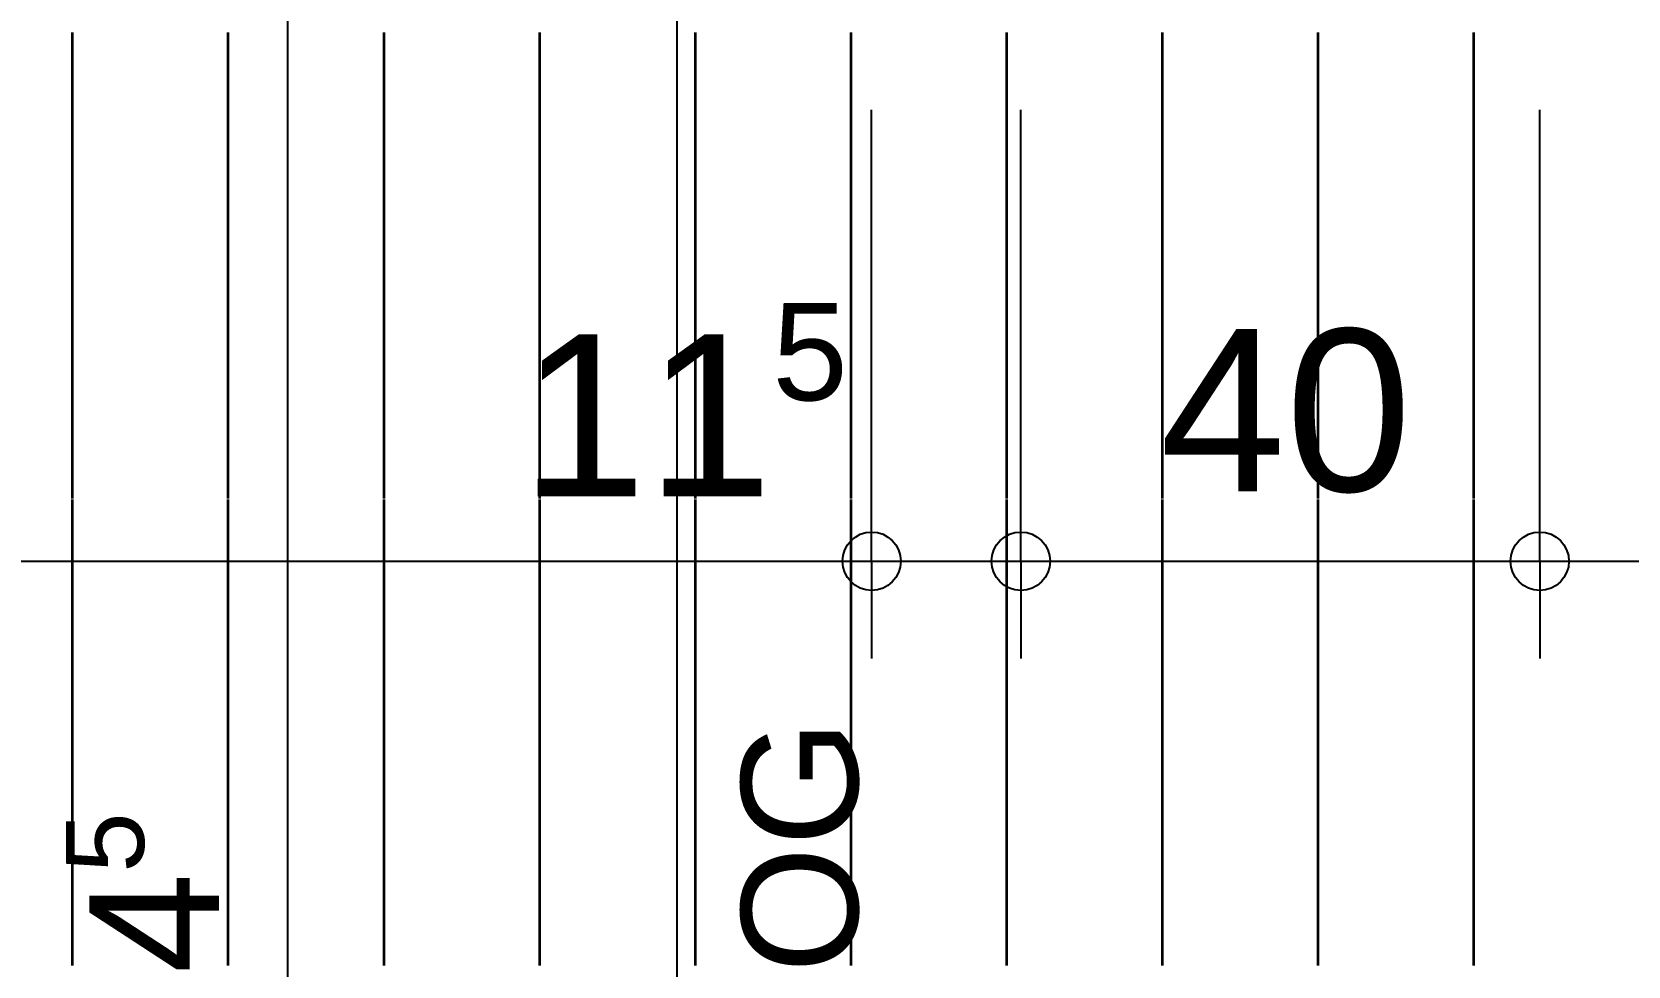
# Model space of a CAD drawing. Header units: centimetres. Extents: x 0.3 to 84.3, y 0.3 to 59.7.
# Drawn here: x 55.151 to 57.612, y 14.14 to 15.58 of the extents above; entities that cross this region are included whole.
import ezdxf

# ---------------------------------------------------------------- set-up
doc = ezdxf.new("R2010")
doc.units = ezdxf.units.CM
doc.linetypes.add('AUSGEZOGEN', pattern=[0])
doc.linetypes.add('VERDECKT', pattern=[9.525, 6.35, -3.175])
for name, color, linetype, lineweight in [('Ausbau Raeume', 7, 'AUSGEZOGEN', 35), ('Detailmasse', 7, 'AUSGEZOGEN', 25), ('Vermassung Decke', 180, 'VERDECKT', 50), ('Werkplan- Ausfuehrungsmasse', 7, 'AUSGEZOGEN', 25)]:
    doc.layers.add(name, color=color, linetype=linetype, lineweight=lineweight)
doc.styles.add('ARIAL', font='ARIAL.TTF')

msp = doc.modelspace()

# ---------------------------------------------------------------- linework, layer by layer
at = {"layer": 'Ausbau Raeume', "color": 254, "linetype": 'AUSGEZOGEN', "lineweight": 35}
for p, q in [((55.2142, 14.8603), (55.2142, 15.5789)), ((55.4542, 14.8603), (55.4542, 15.5789)), ((55.6942, 14.8603), (55.6942, 15.5789)), ((55.9342, 14.8603), (55.9342, 15.5789)), ((56.1742, 14.8603), (56.1742, 15.5789)), ((56.4142, 14.8603), (56.4142, 15.5789)), ((56.6542, 14.8603), (56.6542, 15.5789)), ((56.8942, 14.8603), (56.8942, 15.5789)), ((57.1342, 14.8603), (57.1342, 15.5789)), ((57.3742, 14.8603), (57.3742, 15.5789)), ((55.2142, 14.1403), (55.2142, 14.8589)), ((55.4542, 14.1403), (55.4542, 14.8589)), ((55.6942, 14.1403), (55.6942, 14.8589)), ((55.9342, 14.1403), (55.9342, 14.8589)), ((56.1742, 14.1403), (56.1742, 14.8589)), ((56.4142, 14.1403), (56.4142, 14.8589)), ((56.6542, 14.1403), (56.6542, 14.8589)), ((56.8942, 14.1403), (56.8942, 14.8589)), ((57.1342, 14.1403), (57.1342, 14.8589)), ((57.3742, 14.1403), (57.3742, 14.8589))]:
    msp.add_line(p, q, dxfattribs=at)
at = {"layer": 'Detailmasse', "color": 253, "linetype": 'AUSGEZOGEN', "lineweight": 25, "true_color": 0xa0a0a0}
msp.add_line((55.546, 12.0097), (55.546, 16.0997), dxfattribs=at)
at = {"layer": 'Vermassung Decke', "color": 92, "linetype": 'AUSGEZOGEN', "lineweight": 25, "true_color": 0x00c600}
msp.add_line((56.146, 11.7097), (56.146, 16.0997), dxfattribs=at)
at = {"layer": 'Werkplan- Ausfuehrungsmasse', "color": 7, "linetype": 'AUSGEZOGEN', "lineweight": 25}
for p, q in [((56.446, 14.7637), (56.446, 14.9137)), ((56.676, 14.7637), (56.676, 14.9137)), ((57.476, 14.7637), (57.476, 14.9137)), ((50.316, 14.7637), (56.446, 14.7637)), ((56.446, 14.7637), (56.446, 14.6137)), ((56.446, 14.7637), (56.676, 14.7637)), ((56.676, 14.7637), (56.676, 14.6137)), ((56.676, 14.7637), (57.476, 14.7637)), ((57.476, 14.7637), (57.476, 14.6137)), ((57.476, 14.7637), (57.676, 14.7637))]:
    msp.add_line(p, q, dxfattribs=at)
for points in [[(56.446, 14.7637), (56.446, 14.8262), (56.446, 14.8262), (56.446, 14.8262), (56.446, 14.8262), (56.446, 14.8262), (56.446, 14.8262), (56.446, 14.8262), (56.446, 14.8262), (56.446, 14.8262), (56.446, 14.8262), (56.446, 14.8262), (56.446, 14.8262), (56.446, 14.8262), (56.446, 14.8262), (56.446, 15.4597)], [(56.676, 14.7637), (56.676, 14.8262), (56.676, 14.8262), (56.676, 14.8262), (56.676, 14.8262), (56.676, 14.8262), (56.676, 14.8262), (56.676, 14.8262), (56.676, 14.8262), (56.676, 14.8262), (56.676, 14.8262), (56.676, 14.8262), (56.676, 14.8262), (56.676, 14.8262), (56.676, 14.8262), (56.676, 15.4597)], [(57.476, 14.7637), (57.476, 14.8262), (57.476, 14.8262), (57.476, 14.8262), (57.476, 14.8262), (57.476, 14.8262), (57.476, 14.8262), (57.476, 14.8262), (57.476, 14.8262), (57.476, 14.8262), (57.476, 14.8262), (57.476, 14.8262), (57.476, 14.8262), (57.476, 15.4597)]]:
    msp.add_lwpolyline(points, dxfattribs=at)
for centre in [(56.446, 14.7637), (56.676, 14.7637), (57.476, 14.7637)]:
    msp.add_circle(centre, 0.045, dxfattribs=at)

# ---------------------------------------------------------------- texts
at = {"layer": 'Detailmasse', "color": 253, "linetype": 'AUSGEZOGEN', "lineweight": 35, "true_color": 0xa0a0a0, "attachment_point": 7, "rotation": 90, "style": 'ARIAL'}
for s, insert, char_height, width in [('5', (55.3259, 14.2834), 0.12, 0.06), ('2.04', (55.4426, 13.7396), 0.2, 0.1)]:
    msp.add_mtext(s, dxfattribs=dict(at, insert=insert, char_height=char_height, width=width))
at = {"layer": 'Vermassung Decke', "color": 92, "linetype": 'AUSGEZOGEN', "lineweight": 35, "true_color": 0x00c600, "insert": (56.4792, 12.4652), "char_height": 0.18, "width": 0.09, "attachment_point": 7, "rotation": 90, "style": 'ARIAL'}
msp.add_mtext('Balkonplatte\\~3.OG', dxfattribs=at)
at = {"layer": 'Werkplan- Ausfuehrungsmasse', "color": 7, "linetype": 'AUSGEZOGEN', "lineweight": 50, "attachment_point": 7, "style": 'ARIAL'}
for s, insert, char_height, width in [('5', (56.2928, 15.0096), 0.15, 0.075), ('11', (55.9044, 14.8637), 0.25, 0.125), ('40', (56.8901, 14.868), 0.25, 0.125)]:
    msp.add_mtext(s, dxfattribs=dict(at, insert=insert, char_height=char_height, width=width))

doc.saveas('drawing.dxf')
